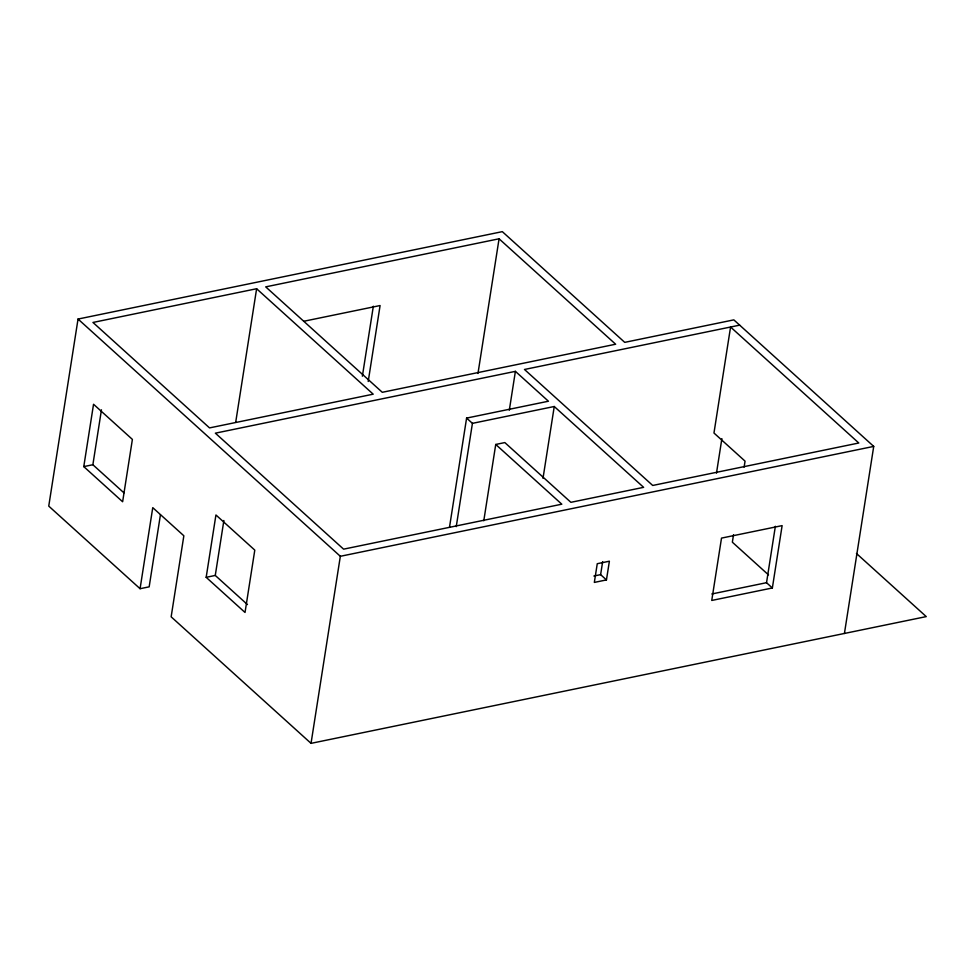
<?xml version="1.0" encoding="UTF-8"?>
<svg xmlns="http://www.w3.org/2000/svg" width="975" height="975" viewBox="0 0 975 975"><rect width="100%" height="100%" fill="white"/><g stroke="black" fill="none" stroke-linecap="round" stroke-linejoin="round"><path stroke-width="1.46" d="M844.423 633.47L873.722 446.404L733.834 319.873L624.731 342.359L502.32 231.648L78.037 319.057L48.75 506.11L140.071 588.705L149.163 586.84L160.436 514.788M83.777 466.611L93.539 404.259L132.393 439.408L122.631 501.759L83.777 466.611L92.869 464.734L123.947 492.85M92.869 464.734L101.461 409.805M140.071 588.705L152.758 507.646L183.848 535.775L171.149 616.822L311.037 743.352L926.25 616.602L856.452 553.483M206.176 577.322L215.938 514.971L254.792 550.119L245.03 612.471L206.176 577.322L215.268 575.445L247.467 604.573M235.755 421.919L256.62 288.734L92.966 322.457L209.54 427.903L373.193 394.18L256.62 288.734M215.268 575.445L223.872 520.516M362.371 376.204L373.34 306.223M311.037 743.352L340.336 556.298L78.037 319.057M368.209 381.481L380.092 305.541L304.078 321.202M449.487 527.329L466.598 418.092L548.425 401.225L515.397 371.353L215.365 433.168L343.59 549.157L561.795 504.197L495.739 444.454L483.783 520.772M477.969 373.474L499.066 238.79L265.712 286.869L382.285 392.303L615.639 344.224L499.066 238.79M456.251 526.622L472.424 423.357L466.598 418.092M509.303 410.268L515.397 371.353M543.002 478.335L554.251 406.502L472.424 423.357M606.45 579.918L594.336 582.416L597.261 563.708L609.387 561.21L606.45 579.918L600.624 574.641L602.648 561.685M716.479 473.18L721.878 438.653M733.529 534.69L732.359 542.197L768.507 574.897M744.108 467.147L745.058 461.138L713.968 433.022L730.568 327.027L858.792 443.003L652.714 485.465L524.489 369.476L739.659 325.15M772.358 587.974L711.75 600.454L721.512 538.102L782.121 525.622L772.358 587.974L766.533 582.697L775.369 526.281M495.739 444.454L504.831 442.577L570.887 502.32L643.622 487.342L554.251 406.502M340.336 556.298L873.722 446.404M593.885 576.03L600.624 574.641M711.835 593.97L766.533 582.697"/></g></svg>
